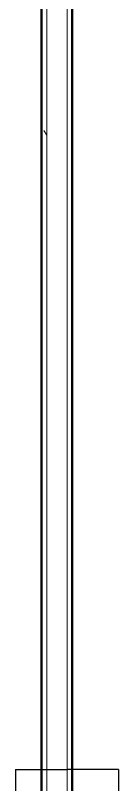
# Model space of a CAD drawing. Header units: inches. Extents: x -3 to 209, y -384 to 20.
# Drawn here: x 156.902 to 157.308, y -92.709 to -89.678 of the extents above; entities that cross this region are included whole.
import ezdxf

# ---------------------------------------------------------------- set-up
doc = ezdxf.new("R2010")
doc.units = ezdxf.units.IN
doc.header["$MEASUREMENT"] = 0
doc.layers.add('A-WALL', color=253, linetype='Continuous')
doc.layers.add('HVAC-Suministro', color=170, linetype='Continuous')
doc.layers.add('A-WALL-PATT', color=253, linetype='Continuous', lineweight=50)

msp = doc.modelspace()

# ---------------------------------------------------------------- linework, layer by layer
at = {"layer": 'A-WALL', "lineweight": 50}
for p, q in [((157.0049, -88.1434), (157.0049, -105.0815)), ((157.1249, -105.0815), (157.1249, -88.1434))]:
    msp.add_line(p, q, dxfattribs=at)
at = {"layer": 'A-WALL', "lineweight": 18}
for p, q in [((157.0249, -105.0815), (157.0249, -88.1434)), ((157.1049, -105.0815), (157.1049, -88.1434))]:
    msp.add_line(p, q, dxfattribs=at)
at = {"layer": 'A-WALL-PATT', "linetype": 'Continuous', "lineweight": 9}
msp.add_line((157.0249, -90.1502), (157.0141, -90.1316), dxfattribs=at)
at = {"layer": 'HVAC-Suministro'}
for p, q in [((156.9017, -92.6505), (156.9015, -97.0859)), ((156.9017, -92.6505), (157.1049, -92.6505)), ((157.3081, -92.6505), (157.1049, -92.6505)), ((157.3081, -92.6505), (157.3079, -97.0859))]:
    msp.add_line(p, q, dxfattribs=at)

doc.saveas('drawing.dxf')
